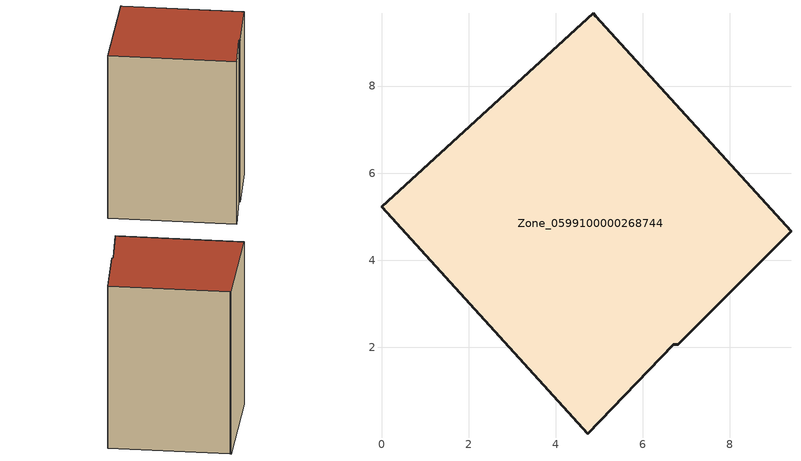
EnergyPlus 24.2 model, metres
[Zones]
Zone_0599100000268744
 floor ground (C_G): 6.81,2.07 6.7,2.06 4.74,0.01 0,5.23 4.86,9.67 4.92,9.6 9.4,4.67 z0
 wall outside (C_F): 4.86,9.67 0,5.23 4.74,0.01 6.7,2.06 6.81,2.07 9.4,4.67 4.92,9.6 4.86,9.67 z0:9.66
 roof outside (C_R): 6.7,2.06 6.81,2.07 9.4,4.67 4.92,9.6 4.86,9.67 0,5.23 4.74,0.01 z9.66
[BUILDING]
Pand.0599100000268744: North Axis=0; Terrain=City; Loads Convergence Tolerance Value=0.04; Temperature Convergence Tolerance Value=0.4; Solar Distribution=FullExterior; Maximum Number of Warmup Days=25; Minimum Number of Warmup Days=1
[Site:Location]
Rotterdam.The.Hague.AP_ZH_NLD Design_Conditions: Latitude=51.96; Longitude=4.45; Time Zone=1; Elevation=-4.5
[SITE:GROUNDTEMPERATURE:BUILDINGSURFACE]
18, 18, 18, 18, 18, 18, 18, 18, 18, 18, 18, 18
[MATERIAL] Thermal Absorptance=0.9; Solar Absorptance=0.7; Visible Absorptance=0.7
Name | Roughness | Thickness | Conductivity | Density | Specific Heat
G.TI.1946 | MediumSmooth | 0.15 | 1 | 540 | 1210
F.TI.1946 | Rough | 0.3 | 0.857143 | 1920 | 840
R.TI.1946 | MediumRough | 0.2 | 0.1 | 1500 | 1000
[CONSTRUCTION]
C_G: G.TI.1946
C_F: F.TI.1946
C_R: R.TI.1946
[ZONE]
Zone_0599100000268744: Type=1; Multiplier=1; Ceiling Height=Autocalculate; Volume=Autocalculate; Floor Area=autocalculate; Part of Total Floor Area=Yes
[ZONEINFILTRATION:DESIGNFLOWRATE]
Infil_Zone_0599100000268744: Zone or ZoneList or Space or SpaceList=Zone_0599100000268744; Schedule=AlwaysOn; Design Flow Rate Calculation Method=Flow/Area; Flow Rate per Floor Area=0.003; Constant Term Coefficient=1; Temperature Term Coefficient=0; Velocity Term Coefficient=0; Velocity Squared Term Coefficient=0
[HVACTEMPLATE:ZONE:IDEALLOADSAIRSYSTEM]
Zone_0599100000268744: Maximum Heating Supply Air Temperature=50; Minimum Cooling Supply Air Temperature=13; Maximum Heating Supply Air Humidity Ratio=0.0156; Minimum Cooling Supply Air Humidity Ratio=0.0077; Heating Limit=NoLimit; Cooling Limit=NoLimit; Dehumidification Control Type=ConstantSensibleHeatRatio; Cooling Sensible Heat Ratio=0.7; Dehumidification Setpoint=60; Humidification Control Type=None; Humidification Setpoint=30; Outdoor Air Method=None; Outdoor Air Flow Rate per Person=0.00944; Outdoor Air Flow Rate per Zone Floor Area=0; Outdoor Air Flow Rate per Zone=0; Demand Controlled Ventilation Type=None; Outdoor Air Economizer Type=NoEconomizer; Heat Recovery Type=None; Sensible Heat Recovery Effectiveness=0.7; Latent Heat Recovery Effectiveness=0.65
[ZONECONTROL:THERMOSTAT]
ThermostatControl_Zone_0599100000268744: Zone or ZoneList=Zone_0599100000268744; Control Type Schedule=DualSetpointControlType; Control 1=Thermostat_Zone_0599100000268744; Temperature Difference Between Cutout And Setpoint=0
[THERMOSTATSETPOINT:DUALSETPOINT]
Thermostat_Zone_0599100000268744: Heating Setpoint Temperature Schedule=HeatingSetpoint_Zone_0599100000268744; Cooling Setpoint Temperature Schedule=CoolingSetpoint_Zone_0599100000268744
[SCHEDULE:COMPACT]
HeatingSetpoint_Zone_0599100000268744: Through: 12/31, For: AllDays, Until: 24:00, 21
CoolingSetpoint_Zone_0599100000268744: Through: 12/31, For: AllDays, Until: 24:00, 24
DualSetpointControlType: Through: 12/31, For: AllDays, Until: 24:00, 4
AlwaysOn: Through: 12/31, For: AllDays, Until: 24:00, 1
